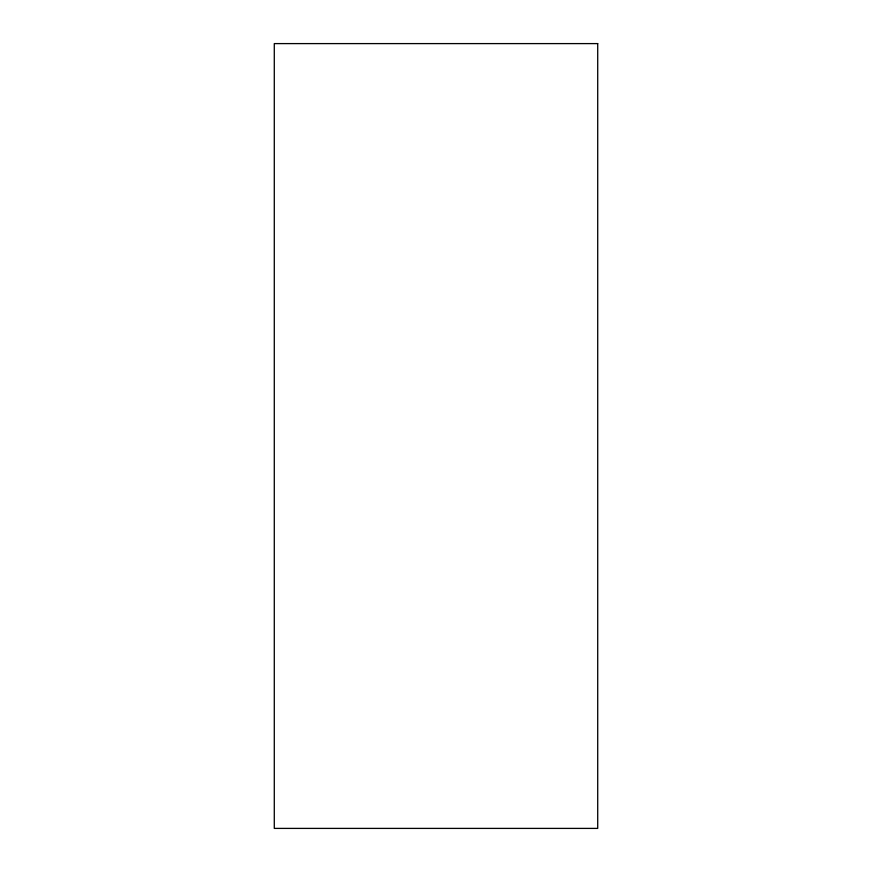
<?xml version="1.0" encoding="UTF-8"?>
<svg xmlns="http://www.w3.org/2000/svg" width="872" height="872" viewBox="0 0 872 872"><rect width="100%" height="100%" fill="white"/><g stroke="black" fill="none" stroke-linecap="round" stroke-linejoin="round"><path stroke-width="1.31" d="M597.712 43.6L274.288 43.6L274.288 828.4L597.712 828.4L597.712 43.6"/></g></svg>
